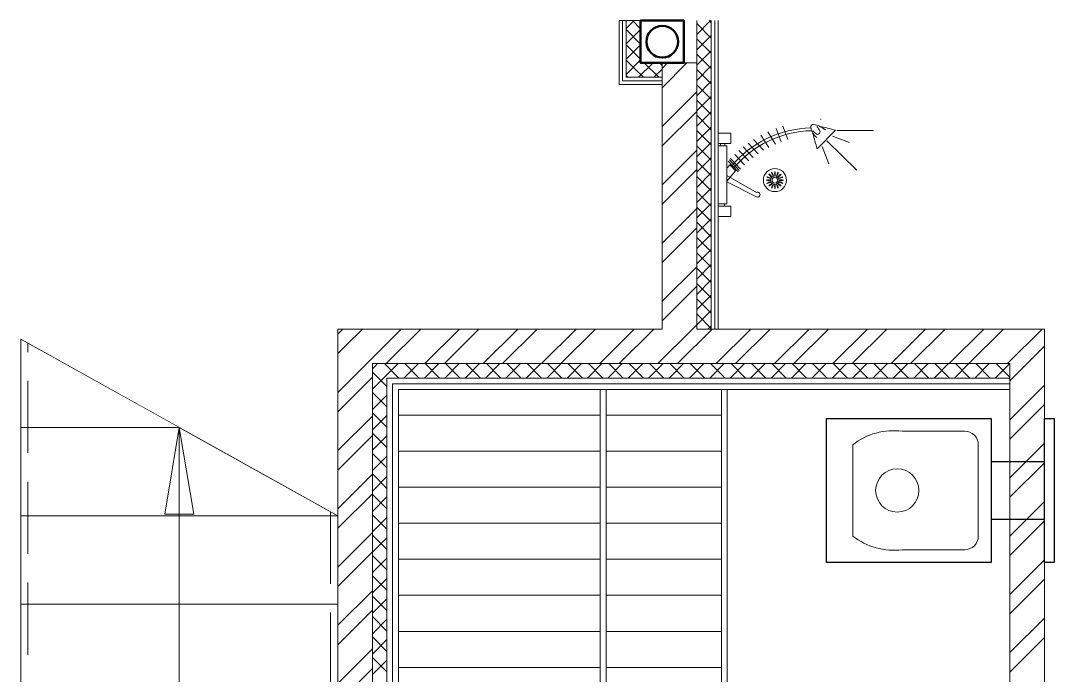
# Model space of a CAD drawing. Header units: inches. Extents: x -19662 to 10260, y -11808 to 5048.
# Drawn here: x -9076 to -5491, y -1111 to 1161 of the extents above; entities that cross this region are included whole.
import ezdxf

# ---------------------------------------------------------------- set-up
doc = ezdxf.new("R2010")
doc.units = ezdxf.units.IN
doc.header["$MEASUREMENT"] = 0
doc.set_wipeout_variables(frame=1)
doc.linetypes.add('GOST2.303 4', pattern=[7, 5, -2, 0])
doc.linetypes.add('Wipeout_Contour', pattern=[1000, 0, -1000])
for name, color, linetype, lineweight in [('floor', 179, 'Continuous', 5), ('furniture', 36, 'Continuous', 0), ('sanitary', 103, 'Continuous', 9), ('stair1', 7, 'Continuous', 15), ('Wall2', 40, 'Continuous', 5)]:
    doc.layers.add(name, color=color, linetype=linetype, lineweight=lineweight)
doc.layers.add('line 1 GP', color=90, linetype='Continuous', lineweight=0, plot=False)
doc.layers.add('stairs', color=7, linetype='Continuous')
pattern_1 = [(180, (95554.35, 25041.96), (-3e-14, -125), [])]

# ---------------------------------------------------------------- blocks, each defined once
blk = doc.blocks.new('hhjj')
at = {"color": 0}
for centre, radius in [((5592345.4, 528912.2), 40), ((5592345.1, 528912.1), 15), ((5592345.4, 528912.2), 10)]:
    blk.add_circle(centre, radius, dxfattribs=at)
for centre, start, end in [((5592323.2, 528887.6), 72.8952, 107.1048), ((5592323.2, 528936.7), 252.8952, 287.1048), ((5592315.5, 528898.1), 50.8952, 85.1048), ((5592333.9, 528943.7), 230.8952, 265.1048), ((5592346.9, 528945.5), 207.8952, 242.1048), ((5592312.2, 528910.7), 27.8952, 62.1048), ((5592359.6, 528942.2), 184.8952, 219.1048), ((5592314, 528923.7), 4.8952, 39.1048), ((5592370, 528934.7), 162.8952, 197.1048), ((5592320.9, 528934.7), 342.8952, 17.1048), ((5592331.3, 528942.2), 320.8952, 355.1048), ((5592376.9, 528923.7), 140.8952, 175.1048), ((5592343.9, 528945.5), 297.8952, 332.1048), ((5592378.7, 528910.7), 117.8952, 152.1048), ((5592375.3, 528898.1), 94.8952, 129.1048), ((5592356.9, 528943.7), 274.8952, 309.1048), ((5592367.7, 528887.6), 72.8952, 107.1048), ((5592367.7, 528936.7), 252.8952, 287.1048), ((5592315.5, 528926.4), 274.8952, 309.1048), ((5592333.9, 528880.8), 94.8952, 129.1048), ((5592312.2, 528913.8), 297.8952, 332.1048), ((5592346.9, 528879), 117.8952, 152.1048), ((5592359.6, 528882.3), 140.8952, 175.1048), ((5592314, 528900.7), 320.8952, 355.1048), ((5592370, 528889.8), 162.8952, 197.1048), ((5592320.9, 528889.8), 342.8952, 17.1048), ((5592331.3, 528882.3), 4.8952, 39.1048), ((5592376.9, 528900.7), 184.8952, 219.1048), ((5592378.7, 528913.8), 207.8952, 242.1048), ((5592343.9, 528879), 27.8952, 62.1048), ((5592375.3, 528926.4), 230.8952, 265.1048), ((5592356.9, 528880.8), 50.8952, 85.1048)]:
    blk.add_arc(centre, 25.7, start, end, dxfattribs=at)
blk = doc.blocks.new('04234')
at = {"color": 0, "lineweight": 0}
for p, q in [((-46088.5, 140509.5), (-46088.5, 140472.8)), ((-46045.1, 140509.5), (-46088.5, 140509.5)), ((-46045.1, 140472.8), (-46045.1, 140509.5)), ((-46088.5, 140472.8), (-46045.1, 140472.8)), ((-46058.7, 140464.7), (-46088.5, 140464.7)), ((-46088.5, 140464.6), (-46088.5, 140264.6)), ((-46066.7, 140472.8), (-46066.7, 140464.7)), ((-46058.6, 140386.2), (-46058.6, 140464.3)), ((-45956, 140425.9), (-46059.1, 140367.4)), ((-46058.6, 140389.2), (-45956, 140440.9)), ((-46059.1, 140341.9), (-46059.1, 140386.8)), ((-46059.1, 140386.8), (-46029.2, 140350.3)), ((-46049.1, 140329.5), (-46059.1, 140341.9)), ((-46058.6, 140264.3), (-46058.6, 140341.3)), ((-46054.5, 140317.6), (-46019.9, 140354)), ((-46050.3, 140312.9), (-46015.7, 140349.2)), ((-46049.1, 140329.5), (-46029.2, 140350.3)), ((-46046, 140308.3), (-46011.4, 140344.5)), ((-46031.7, 140293.7), (-45997.2, 140329.9)), ((-46017.2, 140280.4), (-45982.7, 140316.6)), ((-46002, 140267.7), (-45967.4, 140304)), ((-45985.6, 140255.3), (-45950.8, 140291.9)), ((-45966.6, 140242.4), (-45931.4, 140279.4)), ((-45940.7, 140227.2), (-45913.6, 140269.4)), ((-45745.7, 140274.1), (-45682.6, 140210.2)), ((-46088.5, 140264.6), (-46058.6, 140264.6)), ((-46088.5, 140256.5), (-46088.5, 140219.8)), ((-46045, 140256.5), (-46088.5, 140256.5)), ((-46081.5, 140264.6), (-46081.5, 140256.5)), ((-46066.5, 140264.6), (-46066.5, 140256.5)), ((-46045, 140219.8), (-46045, 140256.5)), ((-45917, 140215.4), (-45889.7, 140258)), ((-45888.3, 140203.6), (-45871, 140250.5)), ((-45864.4, 140195.6), (-45847.1, 140242.6)), ((-46088.5, 140219.8), (-46045, 140219.8)), ((-45733.1, 140170), (-45733.6, 140172.6))]:
    blk.add_line(p, q, dxfattribs=at)
at = {"color": 0, "lineweight": 0, "ltscale": 100000}
for p, q in [((-45711.7, 140246.8), (-45608, 140348.9)), ((-45728.2, 140266.3), (-45705.7, 140326.4)), ((-45692.1, 140230.2), (-45633.5, 140252.8)), ((-45677.1, 140210.7), (-45550.9, 140210.7))]:
    blk.add_line(p, q, dxfattribs=at)
at = {"color": 0, "lineweight": 0}
for centre, radius, start, end in [((-45952.2, 140433.4), 8.38, 243.2717, 116.7283), ((-45758.1, 140572.8), 361.2, 219.5749, 268.9662), ((-45758.1, 140572.8), 371.2, 219.5749, 268.5464), ((-45032.5, 140043.9), 749.4, 162.112, 166.2975), ((-45710.7, 140190.5), 57.9, 128.7499, 170.7711), ((-45759.2, 140198.3), 8.78, 170.2485, 224.1304), ((-45720, 140177.7), 53.2, 118.8119, 140.0063), ((-45766.9, 140253.2), 64.2, 278.0124, 297.313), ((-45792, 140238.2), 61.1, 317.097, 336.8677), ((-45744.5, 140215.6), 8.78, 44.1304, 98.0124), ((-45744.5, 140215.6), 8.78, 350.2485, 44.1304), ((-45908.3, 140978.8), 801.1, 282.3119, 286.3602), ((-45801.8, 140320.8), 140.3, 297.313, 306.9944), ((-45759.2, 140198.3), 8.78, 224.1304, 278.0124)]:
    blk.add_arc(centre, radius, start, end, dxfattribs=at)
at = {"color": 0, "lineweight": 0, "extrusion": (0, 0, -1), "zscale": -1, "rotation": 224.9999999811341}
blk.add_blockref('hhjj', (3626280.1, 4468765.8), dxfattribs=at)

msp = doc.modelspace()

# ---------------------------------------------------------------- hatches: boundary and pattern name
at = {"layer": 'floor', "lineweight": 0, "ltscale": 4}
h = msp.add_hatch(dxfattribs=at)
h.set_pattern_fill('ANSI31', color=256, scale=1000, angle=135)
h.set_pattern_definition(pattern_1)
h.paths.add_polyline_path([(-7765.6, -2229), (-7065.6, -2229), (-7065.6, -119), (-7765.6, -119)])
h = msp.add_hatch(dxfattribs=at)
h.set_pattern_fill('ANSI31', color=256, scale=1000, angle=135)
h.set_pattern_definition(pattern_1)
h.paths.add_polyline_path([(-7045.6, -2229), (-7045.6, -119), (-6645.6, -119), (-6645.6, -2229)])

# ---------------------------------------------------------------- linework, layer by layer
msp.add_lwpolyline([(-7765.6, -2229), (-7065.6, -2229), (-7065.6, -119), (-7765.6, -119), (-7765.6, -2229)], dxfattribs=at)
for points in [[(-7065.6, -2229), (-7065.6, -119), (-7045.6, -119), (-7045.6, -2229)], [(-7045.6, -2229), (-7045.6, -119), (-6645.6, -119), (-6645.6, -2229)], [(-6645.5, -2229), (-6645.5, -119), (-6625.6, -119), (-6625.6, -2229)]]:
    msp.add_lwpolyline(points, close=True, dxfattribs=at)
at = {"layer": 'furniture', "ltscale": 100}
for points in [[(-7855.6, -29), (-7855.6, -2319)], [(-5645.6, -29), (-7855.6, -29)], [(-7846.7, -37.9), (-7837.7, -29)], [(-7764.1, -79), (-7814.1, -29)], [(-7811.3, -73.3), (-7767, -29)], [(-7746.3, -79), (-7696.3, -29)], [(-7693.4, -79), (-7743.4, -29)], [(-7675.6, -79), (-7625.6, -29)], [(-7622.7, -79), (-7672.7, -29)], [(-7604.9, -79), (-7554.9, -29)], [(-7552, -79), (-7602, -29)], [(-7534.2, -79), (-7484.2, -29)], [(-7481.3, -79), (-7531.3, -29)], [(-7463.5, -79), (-7413.5, -29)], [(-7410.6, -79), (-7460.6, -29)], [(-7392.8, -79), (-7342.8, -29)], [(-7339.9, -79), (-7389.9, -29)], [(-7322.1, -79), (-7272.1, -29)], [(-7269.2, -79), (-7319.2, -29)], [(-7251.3, -79), (-7201.3, -29)], [(-7198.4, -79), (-7248.4, -29)], [(-7180.6, -79), (-7130.6, -29)], [(-7127.7, -79), (-7177.7, -29)], [(-7109.9, -79), (-7059.9, -29)], [(-7057, -79), (-7107, -29)], [(-7039.2, -79), (-6989.2, -29)], [(-6986.3, -79), (-7036.3, -29)], [(-6968.5, -79), (-6918.5, -29)], [(-6915.6, -79), (-6965.6, -29)], [(-6897.8, -79), (-6847.8, -29)], [(-6844.9, -79), (-6894.9, -29)], [(-6827.1, -79), (-6777.1, -29)], [(-6774.2, -79), (-6824.2, -29)], [(-6756.4, -79), (-6706.4, -29)], [(-6703.5, -79), (-6753.5, -29)], [(-6685.7, -79), (-6635.7, -29)], [(-6632.8, -79), (-6682.8, -29)], [(-6614.9, -79), (-6564.9, -29)], [(-6562.1, -79), (-6612.1, -29)], [(-6544.2, -79), (-6494.2, -29)], [(-6491.3, -79), (-6541.3, -29)], [(-6473.5, -79), (-6423.5, -29)], [(-6420.6, -79), (-6470.6, -29)], [(-6402.8, -79), (-6352.8, -29)], [(-6349.9, -79), (-6399.9, -29)], [(-6332.1, -79), (-6282.1, -29)], [(-6279.2, -79), (-6329.2, -29)], [(-6261.4, -79), (-6211.4, -29)], [(-6208.5, -79), (-6258.5, -29)], [(-6190.7, -79), (-6140.7, -29)], [(-6137.8, -79), (-6187.8, -29)], [(-6120, -79), (-6070, -29)], [(-6067.1, -79), (-6117.1, -29)], [(-6049.3, -79), (-5999.3, -29)], [(-5996.4, -79), (-6046.4, -29)], [(-5978.6, -79), (-5928.6, -29)], [(-5925.7, -79), (-5975.7, -29)], [(-5907.8, -79), (-5857.8, -29)], [(-5854.9, -79), (-5904.9, -29)], [(-5837.1, -79), (-5787.1, -29)], [(-5784.2, -79), (-5834.2, -29)], [(-5766.4, -79), (-5716.4, -29)], [(-5713.5, -79), (-5763.5, -29)], [(-5695.7, -79), (-5645.7, -29)], [(-5645.6, -76.3), (-5692.8, -29)], [(-5645.6, -79), (-5645.6, -29)], [(-7855.6, -46.8), (-7846.7, -37.9)], [(-7805.6, -108.3), (-7855.6, -58.3)], [(-7855.6, -117.5), (-7811.3, -73.3)], [(-7805.6, -2269), (-7805.6, -79)], [(-7805.6, -2269), (-7805.6, -79)], [(-7805.6, -79), (-5645.6, -79)], [(-7805.6, -79), (-5645.6, -79)], [(-7785.6, -2249), (-7785.6, -99)], [(-7785.6, -99), (-7785.6, -2249)], [(-5645.6, -99), (-7785.6, -99)], [(-7785.6, -99), (-5645.6, -99)], [(-5645.6, -79), (-5645.6, -99)], [(-5645.6, -99), (-5645.6, -119)], [(-7805.6, -179), (-7855.6, -129)], [(-7855.6, -188.3), (-7805.6, -138.3)], [(-7765.6, -119), (-7765.6, -2229)], [(-5645.6, -119), (-7765.6, -119)], [(-7805.6, -249.7), (-7855.6, -199.7)], [(-7855.6, -259), (-7805.6, -209)], [(-7805.6, -320.4), (-7855.6, -270.4)], [(-7855.6, -329.7), (-7805.6, -279.7)], [(-7805.6, -391.1), (-7855.6, -341.1)], [(-7855.6, -400.4), (-7805.6, -350.4)], [(-7805.6, -461.8), (-7855.6, -411.8)], [(-7855.6, -471.1), (-7805.6, -421.1)], [(-7805.6, -532.6), (-7855.6, -482.6)], [(-7855.6, -541.8), (-7805.6, -491.8)], [(-7805.6, -603.3), (-7855.6, -553.3)], [(-7855.6, -612.5), (-7805.6, -562.5)], [(-7805.6, -674), (-7855.6, -624)], [(-7855.6, -683.2), (-7805.6, -633.2)], [(-7805.6, -744.7), (-7855.6, -694.7)], [(-7855.6, -753.9), (-7805.6, -703.9)], [(-7805.6, -815.4), (-7855.6, -765.4)], [(-7855.6, -824.7), (-7805.6, -774.7)], [(-7805.6, -886.1), (-7855.6, -836.1)], [(-7855.6, -895.4), (-7805.6, -845.4)], [(-7805.6, -956.8), (-7855.6, -906.8)], [(-7855.6, -966.1), (-7805.6, -916.1)], [(-7805.6, -1027.5), (-7855.6, -977.5)], [(-7855.6, -1036.8), (-7805.6, -986.8)], [(-7805.6, -1098.2), (-7855.6, -1048.2)], [(-7855.6, -1107.5), (-7805.6, -1057.5)]]:
    msp.add_lwpolyline(points, dxfattribs=at)
at = {"layer": 'furniture', "lineweight": 30}
for points in [[(-5710.1, -719), (-6280.9, -719), (-6280.9, -219), (-5710.1, -219)], [(-5525.6, -719), (-5525.6, -219), (-5491, -219), (-5491, -719)]]:
    msp.add_lwpolyline(points, close=True, dxfattribs=at)
at = {"layer": 'furniture'}
msp.add_lwpolyline([(-5801.6, -674.6), (-6018.6, -674.6, -0.199006), (-6190, -627.5), (-6190, -310.5, -0.199006), (-6018.6, -263.4), (-5801.6, -263.4, -0.414214), (-5754.6, -310.5), (-5754.6, -627.5, -0.414214)], format="xyb", close=True, dxfattribs=at)
at = {"layer": 'furniture', "lineweight": 30}
for points in [[(-5710.1, -369), (-5525.6, -369)], [(-5710.1, -569), (-5525.6, -569)]]:
    msp.add_lwpolyline(points, dxfattribs=at)
at = {"layer": 'furniture'}
msp.add_circle((-6035.6, -469), 75, dxfattribs=at)
at = {"layer": 'Wall2', "lineweight": 0, "ltscale": 100}
for points in [[(-6731.2, 1112.9), (-6683.1, 1161)], [(-6681.2, 1100.8), (-6731.2, 1150.8)], [(-6681.2, 1153.8), (-6688.4, 1161)], [(-6731.2, 1059.8), (-6681.2, 1109.8)], [(-6681.2, 1047.8), (-6731.2, 1097.8)], [(-6731.2, 1006.8), (-6681.2, 1056.8)], [(-6681.2, 994.7), (-6731.2, 1044.7)], [(-6731.2, 953.8), (-6681.2, 1003.8)], [(-6681.2, 941.7), (-6731.2, 991.7)], [(-6731.2, 900.7), (-6681.2, 950.7)], [(-6681.2, 888.7), (-6731.2, 938.7)], [(-6731.2, 847.7), (-6681.2, 897.7)], [(-6681.2, 835.6), (-6731.2, 885.6)], [(-6731.2, 794.7), (-6681.2, 844.7)], [(-6681.2, 782.6), (-6731.2, 832.6)], [(-6731.2, 741.7), (-6681.2, 791.7)], [(-6681.2, 729.6), (-6731.2, 779.6)], [(-6731.2, 688.6), (-6681.2, 738.6)], [(-6681.2, 676.5), (-6731.2, 726.5)], [(-6731.2, 635.6), (-6681.2, 685.6)], [(-6681.2, 623.5), (-6731.2, 673.5)], [(-6731.2, 582.6), (-6681.2, 632.6)], [(-6681.2, 570.5), (-6731.2, 620.5)], [(-6731.2, 529.5), (-6681.2, 579.5)], [(-6681.2, 517.4), (-6731.2, 567.4)], [(-6731.2, 476.5), (-6681.2, 526.5)], [(-6681.2, 464.4), (-6731.2, 514.4)], [(-6731.2, 423.5), (-6681.2, 473.5)], [(-6681.2, 411.4), (-6731.2, 461.4)], [(-6731.2, 370.4), (-6681.2, 420.4)], [(-6681.2, 358.3), (-6731.2, 408.3)], [(-6731.2, 317.4), (-6681.2, 367.4)], [(-6681.2, 305.3), (-6731.2, 355.3)], [(-6731.2, 264.4), (-6681.2, 314.4)], [(-6681.2, 252.3), (-6731.2, 302.3)], [(-6731.2, 211.3), (-6681.2, 261.3)], [(-6681.2, 199.2), (-6731.2, 249.2)], [(-6731.2, 158.3), (-6681.2, 208.3)], [(-6681.2, 146.2), (-6731.2, 196.2)], [(-6731.2, 105.3), (-6681.2, 155.3)], [(-6681.2, 93.2), (-6731.2, 143.2)], [(-6692.4, 91), (-6681.2, 102.2)]]:
    msp.add_lwpolyline(points, dxfattribs=at)
at = {"layer": 'Wall2', "ltscale": 100}
for points in [[(-6731.2, 1014.4), (-6731.2, 1161)], [(-6681.2, 1161), (-6681.2, 91)], [(-6681.2, 91), (-6681.2, 1161)], [(-6668.7, 1161), (-6668.7, 91)], [(-6668.7, 91), (-6668.7, 1161)], [(-6656.2, 1161), (-6656.2, 91)], [(-6731.2, 91), (-6731.2, 1014.4)], [(-6731.2, 1014.4), (-6731.2, 1014.4)], [(-6731.2, 1014.4), (-6731.2, 91)], [(-6745.5, 91), (-6731.2, 105.3)], [(-6681.2, 91), (-6731.2, 91)], [(-6731.2, 91), (-5525.6, 91)], [(-6668.7, 91), (-6681.2, 91)], [(-6656.2, 91), (-6668.7, 91)], [(-6663.4, -29), (-6543.4, 91)], [(-6596.1, -29), (-6476.1, 91)], [(-6461.4, -29), (-6341.4, 91)], [(-6394, -29), (-6274, 91)], [(-6259.3, -29), (-6139.3, 91)], [(-6192, -29), (-6072, 91)], [(-6057.2, -29), (-5937.2, 91)], [(-5989.9, -29), (-5869.9, 91)], [(-5855.2, -29), (-5735.2, 91)], [(-5787.8, -29), (-5667.8, 91)], [(-5653.1, -29), (-5533.1, 91)], [(-5525.6, 91), (-5525.6, -1273.9)], [(-5645.6, -88.8), (-5525.6, 31.2)], [(-7855.6, -2319), (-7855.6, -29)], [(-7855.6, -29), (-7855.6, -29)], [(-5645.6, -29), (-7855.6, -29)], [(-7855.6, -29), (-7855.6, -29)], [(-5645.6, -119), (-5645.6, -29)], [(-5645.6, -29), (-5645.6, -29)], [(-5645.6, -223.5), (-5525.6, -103.5)], [(-5645.6, -1273.9), (-5645.6, -119)], [(-5645.6, -119), (-5645.6, -119)], [(-5645.6, -290.8), (-5525.6, -170.8)], [(-5645.6, -425.6), (-5525.6, -305.6)], [(-5645.6, -492.9), (-5525.6, -372.9)], [(-5645.6, -627.6), (-5525.6, -507.6)], [(-5645.6, -695), (-5525.6, -575)], [(-5645.6, -829.7), (-5525.6, -709.7)], [(-5645.6, -897), (-5525.6, -777)], [(-5645.6, -1031.7), (-5525.6, -911.7)], [(-5645.6, -1099.1), (-5525.6, -979.1)]]:
    msp.add_lwpolyline(points, dxfattribs=at)

# ---------------------------------------------------------------- block references
at = {"layer": 'sanitary', "linetype": 'ByBlock', "lineweight": 0, "xscale": -1, "rotation": 180.0000049735331}
msp.add_blockref('04234', (39432.3, 140990.7), dxfattribs=at)

# ---------------------------------------------------------------- wipeouts: each hides what was drawn before it
at = {"color": 254, "linetype": 'Wipeout_Contour', "lineweight": 0, "ltscale": 74409.903082}
msp.add_wipeout([(-9075.6, -1169.8), (-7975.6, -1169.8), (-7975.6, -863.4), (-9075.6, -863.4)], dxfattribs=at).dxf.layer = 'stairs'

# ---------------------------------------------------------------- next in the draw order: linework, layer by layer
at = {"layer": 'stair1', "linetype": 'Continuous', "lineweight": 15}
msp.add_line((-7975.6, -863.4), (-9075.6, -863.4), dxfattribs=at)
at = {"layer": 'Wall2', "ltscale": 100}
for points in [[(-7975.6, -1004.4), (-7855.6, -884.4)], [(-7975.6, -1139.1), (-7855.6, -1019.1)], [(-7975.6, -1206.5), (-7855.6, -1086.5)]]:
    msp.add_lwpolyline(points, dxfattribs=at)

# ---------------------------------------------------------------- next in the draw order: wipeouts: each hides what was drawn before it
at = {"color": 254, "linetype": 'Wipeout_Contour', "lineweight": 0, "ltscale": 75227.30801}
msp.add_wipeout([(-9075.6, -863.4), (-7975.6, -863.4), (-7975.6, -557), (-9075.6, -557)], dxfattribs=at).dxf.layer = 'stairs'

# ---------------------------------------------------------------- next in the draw order: linework, layer by layer
at = {"layer": 'stair1', "linetype": 'Continuous', "lineweight": 15}
for p, q in [((-7975.6, -557), (-9075.6, -557)), ((-9075.6, -863.4), (-7975.6, -863.4))]:
    msp.add_line(p, q, dxfattribs=at)
at = {"layer": 'Wall2', "ltscale": 100}
for points in [[(-7975.6, -735), (-7855.6, -615)], [(-7975.6, -802.4), (-7855.6, -682.4)], [(-7975.6, -937.1), (-7855.6, -817.1)]]:
    msp.add_lwpolyline(points, dxfattribs=at)

# ---------------------------------------------------------------- next in the draw order: wipeouts: each hides what was drawn before it
at = {"color": 254, "linetype": 'Wipeout_Contour', "lineweight": 0, "ltscale": 75651.421835}
msp.add_wipeout([(-9075.6, -557), (-7975.6, -557), (-8525.6, -250.6), (-9075.6, -250.6)], dxfattribs=at).dxf.layer = 'stairs'

# ---------------------------------------------------------------- next in the draw order: linework, layer by layer
at = {"layer": 'stair1', "linetype": 'Continuous', "lineweight": 15}
for p, q in [((-8525.6, -250.6), (-9075.6, -250.6)), ((-9075.6, -557), (-7975.6, -557)), ((-7975.6, -2188.2), (-7975.6, -557))]:
    msp.add_line(p, q, dxfattribs=at)
at = {"layer": 'stair1', "linetype": 'Continuous', "ltscale": 100}
msp.add_line((-8475.3, -551.1), (-8575.9, -551.1), dxfattribs=at)
at = {"layer": 'stair1', "linetype": 'GOST2.303 4', "lineweight": 15, "ltscale": 50}
msp.add_line((-8000.6, -543.1), (-8000.6, -2089), dxfattribs=at)
at = {"layer": 'Wall2', "ltscale": 100}
msp.add_lwpolyline([(-7975.6, -600.3), (-7855.6, -480.3)], dxfattribs=at)

# ---------------------------------------------------------------- next in the draw order: wipeouts: each hides what was drawn before it
at = {"color": 254, "linetype": 'Wipeout_Contour', "lineweight": 0, "ltscale": 58174.736504}
msp.add_wipeout([(-7975.6, -250.6), (-8320.1, -250.6), (-7975.6, -442.6)], dxfattribs=at).dxf.layer = 'stairs'

# ---------------------------------------------------------------- next in the draw order: linework, layer by layer
at = {"layer": 'Wall2', "ltscale": 100}
for points in [[(-7975.6, -398.3), (-7855.6, -278.3)], [(-7975.6, -533), (-7855.6, -413)]]:
    msp.add_lwpolyline(points, dxfattribs=at)

# ---------------------------------------------------------------- next in the draw order: wipeouts: each hides what was drawn before it
at = {"color": 254, "linetype": 'Wipeout_Contour', "lineweight": 0, "ltscale": 56764.318702}
msp.add_wipeout([(-9075.6, -250.6), (-8525.6, -250.6), (-9075.6, 55.8)], dxfattribs=at).dxf.layer = 'stairs'

# ---------------------------------------------------------------- next in the draw order: linework, layer by layer
at = {"layer": 'stair1', "linetype": 'Continuous', "lineweight": 15}
for p, q in [((-9075.6, 55.8), (-9075.6, -2188.2)), ((-9075.6, 55.8), (-7975.6, -557)), ((-9075.6, -250.6), (-8525.6, -250.6)), ((-8525.6, -1782.6), (-8525.6, -250.6))]:
    msp.add_line(p, q, dxfattribs=at)
at = {"layer": 'stair1', "linetype": 'GOST2.303 4', "lineweight": 15, "ltscale": 50}
msp.add_line((-9050.6, -2089), (-9050.6, 41.8), dxfattribs=at)
at = {"layer": 'stair1', "linetype": 'Continuous', "ltscale": 100}
for p, q in [((-8575.9, -551.1), (-8525.6, -250.6)), ((-8525.6, -250.6), (-8475.3, -551.1))]:
    msp.add_line(p, q, dxfattribs=at)
msp.add_lwpolyline([(-8525.6, -250.6), (-8525.6, -1200.6)], dxfattribs=at)

# ---------------------------------------------------------------- next in the draw order: wipeouts: each hides what was drawn before it
at = {"color": 254, "linetype": 'Wipeout_Contour', "lineweight": 0, "ltscale": 77587.576703}
msp.add_wipeout([(-8870.1, 55.8), (-8320.1, -250.6), (-7975.6, -250.6), (-7975.6, 55.8)], dxfattribs=at).dxf.layer = 'stairs'

# ---------------------------------------------------------------- next in the draw order: linework, layer by layer
at = {"layer": 'Wall2', "ltscale": 100}
for points in [[(-7975.6, -128.8), (-7865.7, -18.9)], [(-7975.6, -196.2), (-7855.6, -76.2)], [(-7975.6, -330.9), (-7855.6, -210.9)]]:
    msp.add_lwpolyline(points, dxfattribs=at)

# ---------------------------------------------------------------- next in the draw order: wipeouts: each hides what was drawn before it
at = {"color": 254, "linetype": 'Wipeout_Contour', "lineweight": 0, "ltscale": 116699.455776}
msp.add_wipeout([(-7934.9, 61), (-9075.6, 701.1), (-9075.6, 170.2), (-8870.1, 55.8), (-7975.6, 55.8), (-7975.6, 61)], dxfattribs=at).dxf.layer = 'stairs'

# ---------------------------------------------------------------- next in the draw order: linework, layer by layer
at = {"layer": 'Wall2', "ltscale": 100}
for points in [[(-7975.6, 91), (-7975.6, -2439)], [(-7975.6, 73.2), (-7966.7, 82.1)], [(-7966.7, 82.1), (-7957.8, 91)]]:
    msp.add_lwpolyline(points, dxfattribs=at)

# ---------------------------------------------------------------- next in the draw order: wipeouts: each hides what was drawn before it
at = {"color": 254, "linetype": 'Wipeout_Contour', "lineweight": 0, "ltscale": 102947.132073}
msp.add_wipeout([(-7264.1, 1161), (-7922.4, 61), (-7916.2, 61), (-6775.6, 701.1), (-6775.6, 1161)], dxfattribs=at).dxf.layer = 'stairs'

# ---------------------------------------------------------------- next in the draw order: linework, layer by layer
at = {"layer": 'line 1 GP', "color": 5, "lineweight": 50, "ltscale": 100}
msp.add_lwpolyline([(-6925.6, 1161), (-6775.6, 1161), (-6775.6, 1014.4), (-6925.6, 1014.4)], close=True, dxfattribs=at)
msp.add_circle((-6850.6, 1087.7), 55, dxfattribs=at)
at = {"layer": 'Wall2', "ltscale": 100}
for points in [[(-7000.6, 939.4), (-7000.6, 1161)], [(-7000.6, 1161), (-6988.1, 1161)], [(-6988.1, 951.9), (-6988.1, 1161)], [(-6988.1, 1161), (-6975.6, 1161)], [(-6988.1, 1161), (-6988.1, 951.9)], [(-6925.6, 1161), (-6975.6, 1161)], [(-6975.6, 1161), (-6975.6, 964.4)], [(-6975.6, 1161), (-6975.6, 964.4)], [(-6925.6, 1014.4), (-6925.6, 1161)], [(-6925.6, 1014.4), (-6851.2, 1014.4)], [(-6851.2, 1014.4), (-6851.2, 964.4)], [(-6851.2, 995.5), (-6832.3, 1014.4)], [(-6851.2, 928.2), (-6765, 1014.4)], [(-6851.2, 91), (-6851.2, 1014.4)], [(-6851.2, 1014.4), (-6731.2, 1014.4)], [(-6851.2, 939.4), (-7000.6, 939.4)], [(-6851.2, 951.9), (-6988.1, 951.9)], [(-6988.1, 951.9), (-6851.2, 951.9)], [(-6851.2, 964.4), (-6975.6, 964.4)], [(-6975.6, 964.4), (-6851.2, 964.4)], [(-6851.2, 964.4), (-6851.2, 951.9)], [(-6851.2, 951.9), (-6851.2, 939.4)], [(-6851.2, 793.5), (-6731.2, 913.5)], [(-6851.2, 726.1), (-6731.2, 846.1)], [(-6851.2, 591.4), (-6731.2, 711.4)], [(-6851.2, 524.1), (-6731.2, 644.1)], [(-6851.2, 389.4), (-6731.2, 509.4)], [(-6851.2, 322), (-6731.2, 442)], [(-6851.2, 187.3), (-6731.2, 307.3)], [(-6851.2, 120), (-6731.2, 240)], [(-7975.6, 91), (-6851.2, 91)], [(-7933, 48.4), (-7890.5, 91)], [(-7865.7, -18.9), (-7755.8, 91)], [(-7808.4, -29), (-7688.4, 91)], [(-7673.7, -29), (-7553.7, 91)], [(-7606.3, -29), (-7486.4, 91)], [(-7471.6, -29), (-7351.6, 91)], [(-7404.3, -29), (-7284.3, 91)], [(-7269.6, -29), (-7149.6, 91)], [(-7202.2, -29), (-7082.2, 91)], [(-7067.5, -29), (-6947.5, 91)], [(-7000.2, -29), (-6880.2, 91)], [(-6865.5, -29), (-6745.5, 91)], [(-6798.1, -29), (-6678.1, 91)], [(-7975.6, 5.9), (-7933, 48.4)]]:
    msp.add_lwpolyline(points, dxfattribs=at)
at = {"layer": 'Wall2', "lineweight": 0, "ltscale": 100}
for points in [[(-6975.6, 1133.7), (-6948.3, 1161)], [(-6925.6, 1133.1), (-6953.5, 1161)], [(-6975.6, 1080.6), (-6925.6, 1130.6)], [(-6925.6, 1080), (-6975.6, 1130)], [(-6975.6, 1027.6), (-6925.6, 1077.6)], [(-6925.6, 1027), (-6975.6, 1077)], [(-6975.6, 974.6), (-6925.6, 1024.6)], [(-6945.8, 994.2), (-6975.6, 1024)], [(-6932.7, 964.4), (-6882.7, 1014.4)], [(-6863, 964.4), (-6913, 1014.4)], [(-6851.2, 1005.6), (-6860, 1014.4)], [(-6972.3, 967.7), (-6975.6, 970.9)], [(-6916, 964.4), (-6945.8, 994.2)], [(-6879.7, 964.4), (-6851.2, 992.9)], [(-6969.1, 964.4), (-6972.3, 967.7)]]:
    msp.add_lwpolyline(points, dxfattribs=at)

doc.saveas('drawing.dxf')
